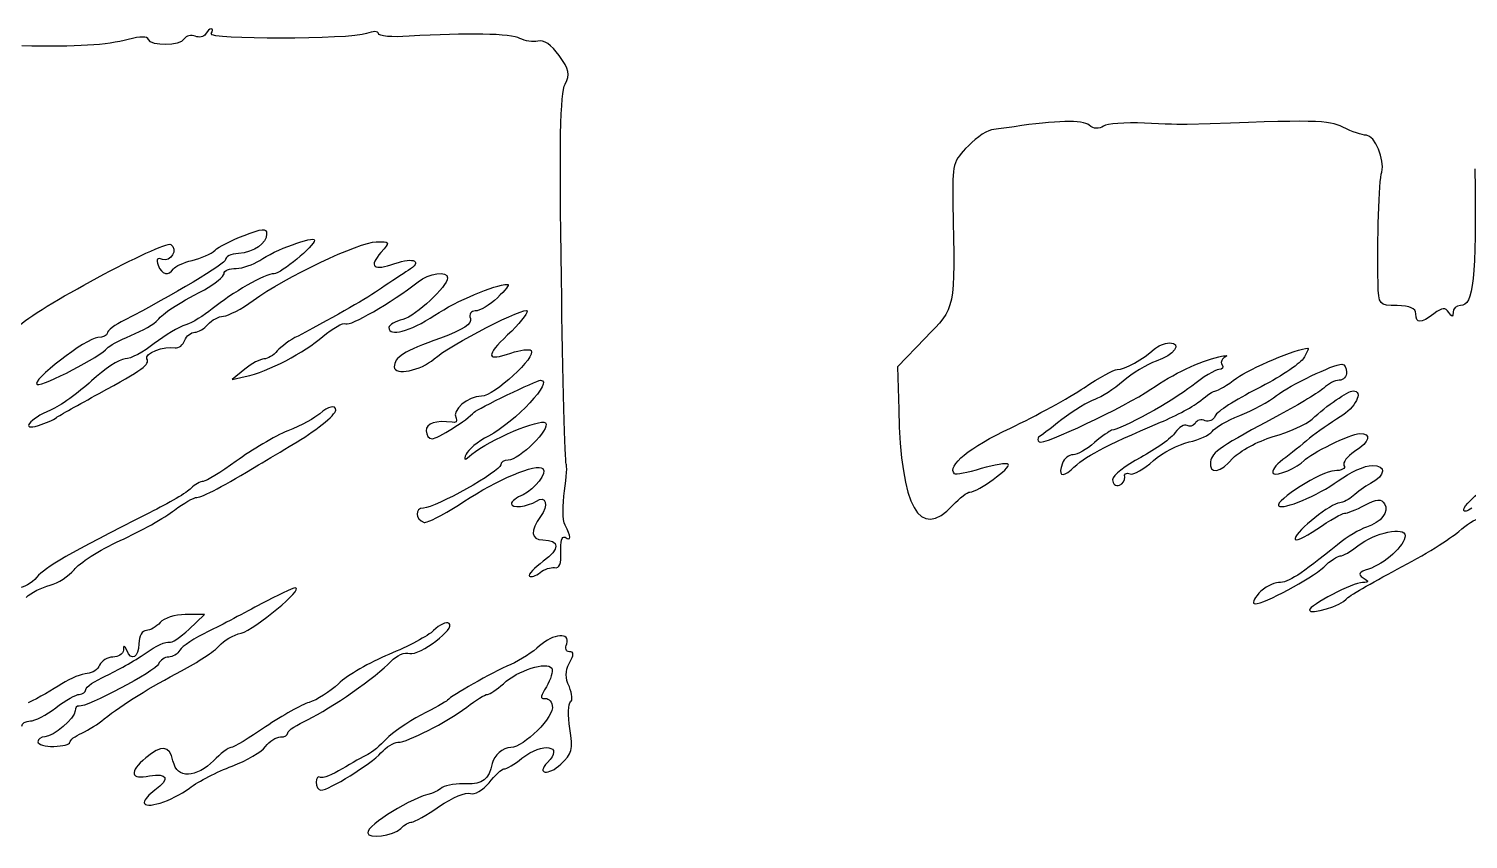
# Model space of a CAD drawing. Extents: x 0 to 69.4, y 0 to 30.3.
# Drawn here: x 50.493 to 55.19, y 20.463 to 23.105 of the extents above; entities that cross this region are included whole.
import ezdxf

# ---------------------------------------------------------------- set-up
doc = ezdxf.new("R2010")
doc.units = 0
doc.header["$MEASUREMENT"] = 0
doc.layers.get('0').update_dxf_attribs({"linetype": 'CONTINUOUS'})

msp = doc.modelspace()

# ---------------------------------------------------------------- linework, layer by layer
at = {"color": 0, "linetype": 'CONTINUOUS'}
for p, q in [((51.0693, 23.0876), (51.0693, 23.0876)), ((53.4179, 22.0964), (53.3278, 22.0028)), ((51.1978, 21.9958), (51.1561, 21.9611)), ((53.3278, 22.0028), (53.3313, 21.8639)), ((51.1561, 21.9611), (51.1994, 21.9715)), ((51.4425, 21.85), (51.4425, 21.85)), ((51.2515, 21.2301), (51.2515, 21.2301)), ((51.0658, 21.1954), (51.0033, 21.1954)), ((51.0154, 21.1468), (51.0658, 21.1954)), ((50.9218, 21.1694), (50.9218, 21.1694)), ((51.814, 21.1433), (51.814, 21.1433)), ((52.1594, 21.0931), (52.1594, 21.0931))]:
    msp.add_line(p, q, dxfattribs=at)
for points in [[(50.8176, 23.0703), (50.7464, 23.0511), (50.651, 23.046), (50.4704, 23.0494)], [(50.8836, 23.0703), (50.8801, 23.0807), (50.8575, 23.0807), (50.8176, 23.0703)], [(50.9999, 23.0719), (50.986, 23.0476), (50.8922, 23.0476), (50.8836, 23.0703)], [(51.0363, 23.0807), (51.0224, 23.0858), (51.0068, 23.0824), (50.9999, 23.0719)], [(51.0693, 23.0876), (51.064, 23.0789), (51.0485, 23.0754), (51.0363, 23.0807)], [(51.0883, 23.105), (51.0832, 23.105), (51.0763, 23.0981), (51.0693, 23.0876)], [(51.5953, 23.0893), (51.5397, 23.0703), (51.0744, 23.0685), (51.0883, 23.0893)], [(51.0883, 23.0893), (51.0936, 23.0981), (51.0936, 23.105), (51.0883, 23.105)], [(51.6335, 23.0893), (51.6335, 23.0981), (51.6161, 23.0981), (51.5953, 23.0893)], [(51.7342, 23.0807), (51.6786, 23.0772), (51.6335, 23.0807), (51.6335, 23.0893)], [(52.0953, 23.0738), (52.0675, 23.0893), (51.9217, 23.0928), (51.7342, 23.0807)], [(52.1543, 23.065), (52.1386, 23.0615), (52.1108, 23.065), (52.0953, 23.0738)], [(52.2238, 23.0182), (52.1976, 23.0529), (52.1733, 23.0703), (52.1543, 23.065)], [(52.2428, 22.9244), (52.2601, 22.9575), (52.2567, 22.9713), (52.2238, 23.0182)], [(52.2307, 22.2908), (52.2238, 22.73), (52.2272, 22.8967), (52.2428, 22.9244)], [(53.7079, 22.7856), (53.6888, 22.7821), (53.6593, 22.7786), (53.6419, 22.7769)], [(53.9526, 22.7908), (53.9318, 22.8082), (53.8433, 22.8064), (53.7079, 22.7856)], [(53.9994, 22.7874), (53.9856, 22.7769), (53.9682, 22.7786), (53.9526, 22.7908)], [(54.1332, 22.7978), (54.0707, 22.7994), (54.0099, 22.796), (53.9994, 22.7874)], [(54.2721, 22.7925), (54.2582, 22.7925), (54.1957, 22.7943), (54.1332, 22.7978)], [(54.7807, 22.7839), (54.7321, 22.8082), (54.6974, 22.8082), (54.2721, 22.7925)], [(54.8571, 22.7578), (54.8432, 22.7578), (54.8101, 22.77), (54.7807, 22.7839)], [(53.6419, 22.7769), (53.6246, 22.7769), (53.5864, 22.7526), (53.5586, 22.7231)], [(54.9074, 22.6381), (54.9178, 22.6779), (54.8849, 22.7578), (54.8571, 22.7578)], [(53.5586, 22.7231), (53.5082, 22.6744), (53.5065, 22.664), (53.5082, 22.5374)], [(54.8953, 22.2769), (54.8918, 22.4107), (54.8987, 22.6103), (54.9074, 22.6381)], [(55.2112, 22.6485), (55.2164, 22.2908), (55.206, 22.2024), (55.1643, 22.2024)], [(53.5082, 22.5374), (53.5151, 22.1832), (53.5186, 22.2006), (53.4179, 22.0964)], [(51.196, 22.4315), (51.2533, 22.454), (51.2689, 22.4558), (51.2689, 22.4367)], [(50.46, 22.1346), (50.5051, 22.1867), (50.9322, 22.4158), (50.9565, 22.4019)], [(51.1006, 22.3829), (51.111, 22.3933), (51.1543, 22.4158), (51.196, 22.4315)], [(51.2689, 22.4367), (51.2689, 22.4054), (51.229, 22.376), (51.1769, 22.3725)], [(51.2256, 22.2197), (51.3279, 22.2943), (51.5726, 22.4107), (51.6265, 22.4107)], [(51.2464, 22.3499), (51.2932, 22.3829), (51.4251, 22.4315), (51.4251, 22.4158)], [(51.4251, 22.4158), (51.4251, 22.3968), (51.3158, 22.3065), (51.2932, 22.3065)], [(51.6265, 22.4107), (51.6717, 22.4107), (51.6733, 22.4107), (51.6421, 22.376)], [(50.9288, 22.3533), (50.9114, 22.3603), (50.9079, 22.3533), (50.9149, 22.3343)], [(50.9565, 22.4019), (50.9808, 22.3864), (50.9565, 22.3429), (50.9288, 22.3533)], [(51.0258, 22.3499), (51.0554, 22.3568), (51.0883, 22.3707), (51.1006, 22.3829)], [(51.1769, 22.3725), (51.1526, 22.3707), (51.1335, 22.3621), (51.1353, 22.3533)], [(51.6421, 22.376), (51.6004, 22.329), (51.6178, 22.3151), (51.6872, 22.3394)], [(51.6872, 22.3394), (51.7515, 22.3621), (51.7793, 22.3464), (51.7307, 22.3169)], [(51.1353, 22.3533), (51.1388, 22.3412), (50.9582, 22.2336), (50.8054, 22.1554)], [(50.9149, 22.3343), (50.9269, 22.3031), (50.9496, 22.2978), (50.9651, 22.3221)], [(50.9651, 22.3221), (50.9704, 22.3308), (50.9982, 22.3429), (51.0258, 22.3499)], [(51.13, 22.3065), (51.13, 22.3169), (51.1474, 22.3239), (51.17, 22.3239)], [(51.17, 22.3239), (51.1908, 22.3239), (51.2256, 22.336), (51.2464, 22.3499)], [(51.7307, 22.3169), (51.7133, 22.3065), (51.6751, 22.2804), (51.6439, 22.2596)], [(51.7636, 22.2804), (51.7983, 22.3082), (51.8592, 22.3169), (51.8592, 22.2926)], [(51.0658, 22.2544), (51.1006, 22.2735), (51.13, 22.2978), (51.13, 22.3065)], [(51.2932, 22.3065), (51.2654, 22.3065), (51.1543, 22.244), (51.0918, 22.1919)], [(51.5275, 22.1433), (51.5414, 22.1346), (51.6751, 22.211), (51.7636, 22.2804)], [(51.8592, 22.2926), (51.8592, 22.2649), (51.7567, 22.1693), (51.7133, 22.1572)], [(51.8175, 22.1711), (51.8904, 22.2197), (52.0119, 22.27), (52.0553, 22.2718)], [(52.0553, 22.2718), (52.0622, 22.2718), (52.0483, 22.2526), (52.0224, 22.2283)], [(52.2463, 21.6868), (52.2428, 21.6903), (52.2358, 21.9628), (52.2307, 22.2908)], [(54.9578, 22.2024), (54.8987, 22.2024), (54.8969, 22.204), (54.8953, 22.2769)], [(50.9131, 22.1554), (50.9339, 22.1797), (50.9704, 22.204), (51.0658, 22.2544)], [(51.1283, 22.1676), (51.1439, 22.1693), (51.1874, 22.1919), (51.2256, 22.2197)], [(51.6439, 22.2596), (51.5953, 22.2249), (51.505, 22.1746), (51.3714, 22.1033)], [(52.0224, 22.2283), (51.9963, 22.204), (51.965, 22.185), (51.9494, 22.185)], [(51.0918, 22.1919), (51.064, 22.1693), (51.0258, 22.1468), (51.0051, 22.1399)], [(51.0779, 22.1415), (51.0901, 22.1554), (51.1126, 22.1676), (51.1283, 22.1676)], [(51.6682, 22.1311), (51.6682, 22.0999), (51.7342, 22.1172), (51.8175, 22.1711)], [(51.8157, 22.0287), (51.8661, 22.0739), (52.1196, 22.204), (52.1196, 22.185)], [(51.9494, 22.185), (51.9356, 22.185), (51.9286, 22.1746), (51.9338, 22.1607)], [(52.1196, 22.185), (52.1196, 22.1762), (52.0918, 22.1415), (52.0553, 22.1068)], [(55.0185, 22.1762), (55.0185, 22.1936), (54.9994, 22.2024), (54.9578, 22.2024)], [(55.0775, 22.1762), (55.0342, 22.1433), (55.0185, 22.1433), (55.0185, 22.1762)], [(55.1261, 22.1797), (55.1157, 22.1971), (55.1053, 22.1971), (55.0775, 22.1762)], [(55.14, 22.1815), (55.14, 22.1642), (55.1365, 22.1642), (55.1261, 22.1797)], [(55.1643, 22.2024), (55.1504, 22.2024), (55.14, 22.1919), (55.14, 22.1815)], [(50.8054, 22.1554), (50.7742, 22.1399), (50.7482, 22.1207), (50.7482, 22.1121)], [(50.8263, 22.1051), (50.8644, 22.1207), (50.9044, 22.1433), (50.9131, 22.1554)], [(51.0051, 22.1399), (50.9825, 22.1329), (50.9374, 22.1051), (50.9026, 22.079)], [(51.0346, 22.1156), (51.0467, 22.1156), (51.0658, 22.1276), (51.0779, 22.1415)], [(51.4529, 22.1017), (51.4842, 22.1294), (51.5189, 22.1485), (51.5275, 22.1433)], [(51.7133, 22.1572), (51.689, 22.1519), (51.6682, 22.1399), (51.6682, 22.1311)], [(51.9338, 22.1607), (51.9407, 22.1433), (51.9113, 22.1242), (51.8365, 22.0964)], [(50.7186, 22.0982), (50.6822, 22.0982), (50.4947, 21.9542), (50.5208, 21.9454)], [(50.7482, 22.1121), (50.7482, 22.1051), (50.736, 22.0982), (50.7186, 22.0982)], [(50.7482, 22.0635), (50.7533, 22.0704), (50.7881, 22.0894), (50.8263, 22.1051)], [(50.9026, 22.079), (50.8679, 22.0512), (50.8246, 22.0287), (50.8072, 22.0287)], [(50.9704, 22.0651), (50.9825, 22.0635), (50.9964, 22.0739), (51.0017, 22.0894)], [(51.0017, 22.0894), (51.0068, 22.1033), (51.0224, 22.1156), (51.0346, 22.1156)], [(51.1994, 21.9715), (51.2742, 21.9871), (51.3922, 22.0496), (51.4529, 22.1017)], [(51.3714, 22.1033), (51.3453, 22.0912), (51.3158, 22.0686), (51.3036, 22.0547)], [(51.8365, 22.0964), (51.715, 22.0531), (51.6856, 22.0339), (51.6856, 22.0028)], [(52.0553, 22.1068), (51.9824, 22.0374), (51.9858, 22.02), (52.0657, 22.0478)], [(54.1644, 22.06), (54.1765, 22.0704), (54.1992, 22.0808), (54.2147, 22.0808)], [(54.2147, 22.0808), (54.2582, 22.0808), (54.2304, 22.0408), (54.1714, 22.0218)], [(50.5208, 21.9454), (50.5399, 21.9385), (50.7308, 22.0392), (50.7482, 22.0635)], [(50.8072, 22.0287), (50.7881, 22.0287), (50.7394, 21.9958), (50.6978, 21.9576)], [(50.7221, 21.916), (50.8663, 21.994), (50.8888, 22.0114), (50.8783, 22.0287)], [(50.8783, 22.0287), (50.8679, 22.0461), (50.9357, 22.0721), (50.9704, 22.0651)], [(51.2603, 22.0287), (51.2481, 22.0287), (51.2203, 22.0131), (51.1978, 21.9958)], [(51.3036, 22.0547), (51.2915, 22.0408), (51.2724, 22.0287), (51.2603, 22.0287)], [(51.6856, 22.0028), (51.6856, 21.9732), (51.7724, 21.9906), (51.8157, 22.0287)], [(52.1317, 22.0565), (52.1525, 22.0374), (52.0101, 21.9072), (51.9703, 21.9072)], [(52.0657, 22.0478), (52.0969, 22.0582), (52.1265, 22.0617), (52.1317, 22.0565)], [(54.0446, 21.994), (54.0672, 21.994), (54.1314, 22.0287), (54.1644, 22.06)], [(54.154, 21.9299), (54.2269, 21.9801), (54.3138, 22.0218), (54.3763, 22.0357)], [(54.3763, 22.0357), (54.4006, 22.0408), (54.4092, 22.0408), (54.3971, 22.0357)], [(54.3971, 22.0357), (54.3867, 22.0304), (54.3797, 22.0183), (54.3867, 22.0097)], [(54.4335, 21.9662), (54.4769, 21.9975), (54.6332, 22.0635), (54.6661, 22.0635)], [(54.6506, 22.0287), (54.6383, 22.0114), (54.5707, 21.9662), (54.5013, 21.9315)], [(54.6661, 22.0635), (54.6696, 22.0635), (54.6626, 22.0478), (54.6506, 22.0287)], [(53.9369, 21.935), (53.9856, 21.9681), (54.0342, 21.994), (54.0446, 21.994)], [(54.1714, 22.0218), (54.1418, 22.0114), (54.0932, 21.9819), (54.0638, 21.9558)], [(54.3763, 21.994), (54.364, 21.994), (54.3242, 21.9697), (54.2876, 21.9403)], [(54.3867, 22.0097), (54.3918, 22.001), (54.3867, 21.994), (54.3763, 21.994)], [(54.5638, 21.909), (54.6089, 21.9437), (54.7494, 22.0114), (54.7772, 22.0114)], [(54.7929, 21.9854), (54.7929, 21.9715), (54.7825, 21.9593), (54.7686, 21.9593)], [(54.7772, 22.0114), (54.786, 22.0114), (54.7929, 21.9993), (54.7929, 21.9854)], [(50.6978, 21.9576), (50.6544, 21.9176), (50.5954, 21.8743), (50.5642, 21.8621)], [(51.946, 21.8551), (51.9564, 21.8656), (52.1508, 21.9593), (52.1629, 21.9593)], [(52.1629, 21.9593), (52.2081, 21.9593), (52.0814, 21.8239), (51.9928, 21.7771)], [(53.6957, 21.8031), (53.779, 21.8431), (53.8867, 21.9021), (53.9369, 21.935)], [(54.0638, 21.9558), (54.0342, 21.9299), (53.9925, 21.9037), (53.9717, 21.8968)], [(54.2876, 21.9403), (54.2269, 21.8917), (54.0568, 21.7979), (54.0256, 21.7961)], [(54.3658, 21.9246), (54.3728, 21.9246), (54.404, 21.9437), (54.4335, 21.9662)], [(54.7182, 21.9333), (54.7043, 21.9211), (54.6383, 21.8812), (54.5742, 21.8465)], [(54.7686, 21.9593), (54.7547, 21.9593), (54.7321, 21.9472), (54.7182, 21.9333)], [(50.5832, 21.8378), (50.5936, 21.8447), (50.6561, 21.8794), (50.7221, 21.916)], [(51.9703, 21.9072), (51.9251, 21.9072), (51.8713, 21.8604), (51.8869, 21.8361)], [(53.7894, 21.7579), (53.8017, 21.7458), (54.0689, 21.8725), (54.154, 21.9299)], [(53.9717, 21.8968), (53.9508, 21.8899), (53.9022, 21.8604), (53.864, 21.8308)], [(54.1853, 21.8222), (54.2374, 21.8431), (54.2964, 21.876), (54.3172, 21.8933)], [(54.3172, 21.8933), (54.3362, 21.9107), (54.3589, 21.9246), (54.3658, 21.9246)], [(54.5013, 21.9315), (54.43, 21.8951), (54.3693, 21.8569), (54.364, 21.8431)], [(54.4439, 21.8447), (54.4856, 21.8604), (54.5411, 21.8899), (54.5638, 21.909)], [(54.68, 21.8326), (54.7269, 21.876), (54.7981, 21.9246), (54.8136, 21.9246)], [(54.8136, 21.9246), (54.8501, 21.9246), (54.8206, 21.869), (54.7721, 21.8396)], [(50.5642, 21.8621), (50.4947, 21.8326), (50.4635, 21.7926), (50.5243, 21.8118)], [(51.4425, 21.85), (51.4286, 21.8378), (51.3818, 21.8118), (51.3383, 21.7944)], [(51.3557, 21.751), (51.4235, 21.7892), (51.4946, 21.8465), (51.4946, 21.8621)], [(51.4946, 21.8621), (51.4946, 21.8794), (51.4686, 21.8743), (51.4425, 21.85)], [(51.8088, 21.7683), (51.8261, 21.7683), (51.9233, 21.8292), (51.946, 21.8551)], [(53.3313, 21.8639), (53.3382, 21.5444), (53.3989, 21.435), (53.5082, 21.5514)], [(54.364, 21.8431), (54.3589, 21.8292), (54.3432, 21.8222), (54.3311, 21.8274)], [(54.5742, 21.8465), (54.3814, 21.744), (54.3536, 21.725), (54.3485, 21.6937)], [(54.3536, 21.7926), (54.3624, 21.8049), (54.4022, 21.8274), (54.4439, 21.8447)], [(54.7721, 21.8396), (54.7408, 21.8204), (54.6957, 21.7892), (54.6714, 21.7701)], [(50.5243, 21.8118), (50.5468, 21.8187), (50.5746, 21.8308), (50.5832, 21.8378)], [(51.3383, 21.7944), (51.295, 21.7771), (51.2203, 21.7319), (51.17, 21.6954)], [(51.8747, 21.8222), (51.821, 21.8292), (51.7897, 21.8187), (51.7897, 21.7944)], [(51.7897, 21.7944), (51.7897, 21.7806), (51.7983, 21.7683), (51.8088, 21.7683)], [(51.8869, 21.8361), (51.8921, 21.8257), (51.8869, 21.8187), (51.8747, 21.8222)], [(51.939, 21.7181), (51.9963, 21.7649), (52.1629, 21.8361), (52.1786, 21.8204)], [(52.1786, 21.8204), (52.1976, 21.8014), (52.0935, 21.6989), (52.0571, 21.6989)], [(53.5135, 21.6537), (53.4874, 21.6799), (53.5638, 21.7424), (53.6957, 21.8031)], [(53.864, 21.8308), (53.826, 21.8014), (53.7912, 21.7753), (53.7878, 21.7736)], [(53.8936, 21.6676), (53.9422, 21.7128), (53.9943, 21.7406), (54.1853, 21.8222)], [(54.0256, 21.7961), (54.0203, 21.7944), (53.9943, 21.7771), (53.97, 21.7562)], [(54.2721, 21.8118), (54.2633, 21.8169), (54.246, 21.8065), (54.2339, 21.7892)], [(54.2981, 21.8187), (54.2911, 21.81), (54.2807, 21.8065), (54.2721, 21.8118)], [(54.279, 21.7579), (54.3119, 21.7649), (54.3467, 21.7806), (54.3536, 21.7926)], [(54.3311, 21.8274), (54.3189, 21.8326), (54.3033, 21.8292), (54.2981, 21.8187)], [(54.5533, 21.7753), (54.6036, 21.7892), (54.661, 21.8153), (54.68, 21.8326)], [(51.2429, 21.6833), (51.2724, 21.7007), (51.3228, 21.7301), (51.3557, 21.751)], [(51.9928, 21.7771), (51.9581, 21.7597), (51.9251, 21.7319), (51.9199, 21.7181)], [(53.7878, 21.7736), (53.7843, 21.7701), (53.7843, 21.7632), (53.7894, 21.7579)], [(53.97, 21.7562), (53.9439, 21.7336), (53.9144, 21.7162), (53.9006, 21.7162)], [(54.2339, 21.7892), (54.2217, 21.7701), (54.1696, 21.7336), (54.121, 21.7076)], [(54.1626, 21.6972), (54.1922, 21.7232), (54.2443, 21.751), (54.279, 21.7579)], [(54.4231, 21.7058), (54.4439, 21.7285), (54.5013, 21.7597), (54.5533, 21.7753)], [(54.6714, 21.7701), (54.6471, 21.7493), (54.6089, 21.7181), (54.5846, 21.7007)], [(54.654, 21.6972), (54.6731, 21.7197), (54.8085, 21.7857), (54.8344, 21.7857)], [(54.8344, 21.7857), (54.8761, 21.7857), (54.8692, 21.7597), (54.8189, 21.7267)], [(51.9199, 21.7181), (51.9113, 21.6972), (51.9147, 21.6972), (51.939, 21.7181)], [(52.0571, 21.6989), (52.0432, 21.6989), (52.0328, 21.6919), (52.0328, 21.6833)], [(53.9006, 21.7162), (53.8867, 21.7162), (53.871, 21.7042), (53.8658, 21.6885)], [(54.121, 21.7076), (54.0707, 21.6815), (54.029, 21.6486), (54.029, 21.6347)], [(54.3485, 21.6937), (54.3432, 21.6503), (54.3814, 21.6572), (54.4231, 21.7058)], [(54.5846, 21.7007), (54.5603, 21.6815), (54.5464, 21.6625), (54.5533, 21.6556)], [(54.8189, 21.7267), (54.7946, 21.7111), (54.779, 21.6903), (54.7842, 21.6815)], [(55.1747, 21.5375), (55.1747, 21.5583), (55.3222, 21.6799), (55.3882, 21.7128)], [(51.0415, 21.5774), (51.0589, 21.5774), (51.1335, 21.6174), (51.2429, 21.6833)], [(51.17, 21.6954), (51.1196, 21.659), (51.071, 21.6294), (51.0624, 21.6294)], [(52.0328, 21.6833), (52.0328, 21.6625), (51.8192, 21.5426), (51.781, 21.5426)], [(51.9129, 21.5635), (52.0189, 21.6347), (52.1508, 21.6903), (52.1699, 21.6711)], [(52.1699, 21.6711), (52.1856, 21.6572), (52.1456, 21.6051), (52.1057, 21.5861)], [(52.2411, 21.5982), (52.2481, 21.6451), (52.2497, 21.6833), (52.2463, 21.6868)], [(53.6003, 21.6711), (53.5551, 21.6572), (53.5169, 21.6503), (53.5135, 21.6537)], [(53.5638, 21.5947), (53.5899, 21.5947), (53.6992, 21.6746), (53.6888, 21.685)], [(53.6888, 21.685), (53.6836, 21.6903), (53.6436, 21.6833), (53.6003, 21.6711)], [(53.8658, 21.6885), (53.8501, 21.6486), (53.864, 21.6399), (53.8936, 21.6676)], [(54.0689, 21.6433), (54.0654, 21.6537), (54.0742, 21.659), (54.0862, 21.6537)], [(54.0862, 21.6537), (54.0985, 21.6503), (54.1314, 21.6694), (54.1626, 21.6972)], [(54.5533, 21.6556), (54.5638, 21.6451), (54.6349, 21.6746), (54.654, 21.6972)], [(54.7529, 21.6642), (54.7131, 21.6642), (54.5568, 21.5653), (54.5707, 21.5496)], [(54.7842, 21.6815), (54.7911, 21.6711), (54.7756, 21.6642), (54.7529, 21.6642)], [(54.7651, 21.6312), (54.8032, 21.659), (54.8536, 21.6815), (54.8761, 21.6815)], [(54.8761, 21.6815), (54.9231, 21.6815), (54.9213, 21.6503), (54.871, 21.6225)], [(51.0224, 21.6069), (51.0103, 21.5931), (50.9496, 21.5583), (50.8871, 21.5271)], [(51.0624, 21.6294), (51.0536, 21.6294), (51.0346, 21.619), (51.0224, 21.6069)], [(54.029, 21.6347), (54.029, 21.6208), (54.0394, 21.6121), (54.0515, 21.6174)], [(54.0515, 21.6174), (54.0619, 21.6208), (54.0707, 21.6329), (54.0689, 21.6433)], [(54.5707, 21.5496), (54.5862, 21.5357), (54.6974, 21.5826), (54.7651, 21.6312)], [(54.871, 21.6225), (54.8518, 21.6121), (54.8275, 21.5931), (54.8136, 21.5826)], [(50.9686, 21.5357), (50.9982, 21.5583), (51.0311, 21.5774), (51.0415, 21.5774)], [(51.7828, 21.4958), (51.7932, 21.4924), (51.8504, 21.5236), (51.9129, 21.5635)], [(52.1057, 21.5861), (52.0849, 21.5774), (52.0675, 21.5635), (52.0675, 21.5565)], [(52.0675, 21.5565), (52.0675, 21.541), (52.1196, 21.5461), (52.149, 21.5653)], [(52.149, 21.5653), (52.1803, 21.5861), (52.1907, 21.5514), (52.1629, 21.5149)], [(52.2428, 21.4871), (52.2342, 21.5028), (52.2342, 21.5531), (52.2411, 21.5982)], [(53.5082, 21.5514), (53.5308, 21.5757), (53.5551, 21.5947), (53.5638, 21.5947)], [(54.7703, 21.56), (54.7425, 21.5583), (54.6297, 21.4697), (54.6244, 21.4437)], [(54.8136, 21.5826), (54.8015, 21.5704), (54.7807, 21.56), (54.7703, 21.56)], [(54.8518, 21.5514), (54.8918, 21.5722), (54.9057, 21.5739), (54.9161, 21.5565)], [(50.8871, 21.5271), (50.6214, 21.3933), (50.5468, 21.35), (50.519, 21.3169)], [(50.7915, 21.4368), (50.8575, 21.4662), (50.9374, 21.5114), (50.9686, 21.5357)], [(51.781, 21.5426), (51.7515, 21.5426), (51.7532, 21.5062), (51.7828, 21.4958)], [(52.1629, 21.5149), (52.1282, 21.4681), (52.1317, 21.4385), (52.1699, 21.4385)], [(54.6957, 21.4732), (54.7374, 21.5028), (54.779, 21.5253), (54.786, 21.5253)], [(54.786, 21.5253), (54.7946, 21.5253), (54.824, 21.5375), (54.8518, 21.5514)], [(54.9161, 21.5565), (54.9335, 21.5306), (54.9057, 21.4958), (54.8571, 21.4801)], [(55.2008, 21.5426), (55.1869, 21.5306), (55.1747, 21.5287), (55.1747, 21.5375)], [(52.2428, 21.4472), (52.2619, 21.4333), (52.2636, 21.4489), (52.2428, 21.4871)], [(54.6244, 21.4437), (54.621, 21.4315), (54.654, 21.4454), (54.6957, 21.4732)], [(54.8571, 21.4801), (54.8362, 21.4732), (54.7946, 21.4489), (54.7633, 21.4229)], [(54.8293, 21.4194), (54.8849, 21.4628), (54.9838, 21.4836), (54.9838, 21.4524)], [(54.9578, 21.3431), (55.0446, 21.3882), (55.1331, 21.4437), (55.1592, 21.4662)], [(55.1592, 21.4662), (55.1835, 21.4889), (55.2129, 21.5079), (55.2251, 21.5079)], [(50.6406, 21.3412), (50.6561, 21.3621), (50.7239, 21.4056), (50.7915, 21.4368)], [(52.1699, 21.4385), (52.2272, 21.4385), (52.2272, 21.409), (52.1717, 21.369)], [(52.2289, 21.4003), (52.2272, 21.4315), (52.2324, 21.4524), (52.2428, 21.4472)], [(54.7633, 21.4229), (54.6401, 21.3239), (54.6036, 21.2996), (54.5707, 21.2996)], [(54.7721, 21.3864), (54.7807, 21.3864), (54.8067, 21.4003), (54.8293, 21.4194)], [(54.9838, 21.4524), (54.9838, 21.4211), (54.9161, 21.3604), (54.864, 21.3431)], [(52.2081, 21.3482), (52.2254, 21.3447), (52.2307, 21.3604), (52.2289, 21.4003)], [(54.7182, 21.35), (54.739, 21.3708), (54.7633, 21.3864), (54.7721, 21.3864)], [(50.5624, 21.291), (50.5885, 21.2979), (50.6232, 21.3204), (50.6406, 21.3412)], [(52.1717, 21.369), (52.1421, 21.3482), (52.1213, 21.3257), (52.1265, 21.3204)], [(52.1265, 21.3204), (52.1317, 21.3169), (52.1474, 21.3204), (52.1613, 21.3326)], [(52.1613, 21.3326), (52.1751, 21.3431), (52.196, 21.35), (52.2081, 21.3482)], [(54.4943, 21.2301), (54.5237, 21.2301), (54.6765, 21.3118), (54.7182, 21.35)], [(54.7911, 21.2458), (54.7981, 21.2544), (54.8726, 21.2979), (54.9578, 21.3431)], [(54.864, 21.3431), (54.8328, 21.3343), (54.8275, 21.3274), (54.8467, 21.3153)], [(50.519, 21.3169), (50.5035, 21.2979), (50.4757, 21.2822), (50.4549, 21.2822)], [(50.4843, 21.251), (50.5, 21.2667), (50.5347, 21.284), (50.5624, 21.291)], [(51.1856, 21.1347), (51.2307, 21.1468), (51.3939, 21.2822), (51.3626, 21.2822)], [(51.3626, 21.2822), (51.354, 21.2822), (51.3036, 21.2579), (51.2515, 21.2301)], [(54.5707, 21.2996), (54.5533, 21.2996), (54.5237, 21.284), (54.5064, 21.2649)], [(54.8449, 21.2996), (54.8136, 21.2996), (54.6714, 21.2267), (54.6714, 21.2093)], [(54.8467, 21.3153), (54.8675, 21.3031), (54.8657, 21.2996), (54.8449, 21.2996)], [(51.2515, 21.2301), (51.1994, 21.2024), (51.1214, 21.1607), (51.0779, 21.1399)], [(54.5064, 21.2649), (54.489, 21.2458), (54.4839, 21.2301), (54.4943, 21.2301)], [(54.6714, 21.2093), (54.6714, 21.1937), (54.779, 21.225), (54.7911, 21.2458)], [(51.0033, 21.1954), (50.9704, 21.1954), (50.9339, 21.1833), (50.9218, 21.1694)], [(50.8767, 21.1433), (50.8628, 21.1433), (50.8524, 21.126), (50.8524, 21.1)], [(50.9218, 21.1694), (50.9096, 21.1556), (50.8888, 21.1433), (50.8767, 21.1433)], [(50.9513, 21.1051), (50.9582, 21.1017), (50.9878, 21.1208), (51.0154, 21.1468)], [(51.0779, 21.1399), (51.0346, 21.119), (50.9929, 21.0912), (50.986, 21.0792)], [(51.1144, 21.0931), (51.1283, 21.1104), (51.1613, 21.1294), (51.1856, 21.1347)], [(51.814, 21.1433), (51.7967, 21.126), (51.7307, 21.0912), (51.6682, 21.0653)], [(51.7358, 21.0687), (51.7689, 21.0601), (51.8886, 21.1521), (51.8643, 21.166)], [(51.8643, 21.166), (51.8557, 21.1729), (51.8331, 21.1625), (51.814, 21.1433)], [(52.2481, 21.1), (52.2619, 21.1382), (52.2029, 21.1329), (52.1594, 21.0931)], [(50.8124, 21.0792), (50.8054, 21.0965), (50.8019, 21.0965), (50.8019, 21.0792)], [(50.8524, 21.1), (50.8524, 21.0549), (50.8263, 21.041), (50.8124, 21.0792)], [(50.8732, 21.0687), (50.9079, 21.0931), (50.9426, 21.1086), (50.9513, 21.1051)], [(50.9913, 21.0115), (51.0432, 21.0393), (51.0988, 21.0757), (51.1144, 21.0931)], [(52.1594, 21.0931), (52.1386, 21.0739), (52.0969, 21.0462), (52.0657, 21.0324)], [(52.2567, 21.0739), (52.2463, 21.0739), (52.2411, 21.0861), (52.2481, 21.1)], [(50.7672, 21.0567), (50.7499, 21.0567), (50.7308, 21.0444), (50.7239, 21.0306)], [(50.7447, 20.9958), (50.7794, 21.0115), (50.8385, 21.0444), (50.8732, 21.0687)], [(50.8019, 21.0792), (50.8003, 21.0669), (50.7846, 21.0567), (50.7672, 21.0567)], [(50.9496, 21.0567), (50.9357, 21.0567), (50.9218, 21.0462), (50.9165, 21.034)], [(50.986, 21.0792), (50.979, 21.0669), (50.9617, 21.0567), (50.9496, 21.0567)], [(51.4043, 20.8535), (51.479, 20.8882), (51.6265, 20.9924), (51.6751, 21.0428)], [(51.6682, 21.0653), (51.6057, 21.0393), (51.5328, 20.9976), (51.5032, 20.9699)], [(51.6751, 21.0428), (51.6925, 21.0618), (51.7203, 21.0739), (51.7358, 21.0687)], [(52.0414, 20.9699), (52.0883, 21.0132), (52.1838, 21.0444), (52.1994, 21.0201)], [(52.2567, 21.0375), (52.2724, 21.0653), (52.2724, 21.0739), (52.2567, 21.0739)], [(50.6839, 21.0028), (50.6665, 21.0028), (50.6301, 20.9872), (50.6006, 20.9699)], [(50.9165, 21.034), (50.9079, 21.0115), (50.6804, 20.8917), (50.6579, 20.8969)], [(50.6788, 20.9507), (50.6788, 20.9594), (50.7082, 20.9785), (50.7447, 20.9958)], [(50.7239, 21.0306), (50.7186, 21.0167), (50.7013, 21.0046), (50.6839, 21.0028)], [(50.7394, 20.8553), (50.7985, 20.9021), (50.8906, 20.9594), (50.9913, 21.0115)], [(52.0657, 21.0324), (51.9997, 21.0046), (51.8731, 20.9317), (51.8592, 20.916)], [(52.1994, 21.0201), (52.2046, 21.0097), (52.196, 20.9837), (52.1821, 20.9594)], [(52.2567, 20.9594), (52.2428, 20.9889), (52.2428, 21.0097), (52.2567, 21.0375)], [(50.6006, 20.9699), (50.5728, 20.9507), (50.5225, 20.9229), (50.4913, 20.9074)], [(50.6579, 20.9351), (50.67, 20.9351), (50.6788, 20.9421), (50.6788, 20.9507)], [(51.5032, 20.9699), (51.4756, 20.9437), (51.4321, 20.916), (51.4078, 20.909)], [(51.9893, 20.9351), (51.9981, 20.9351), (52.0206, 20.9507), (52.0414, 20.9699)], [(52.1821, 20.9594), (52.1629, 20.9317), (52.1613, 20.9194), (52.1751, 20.9212)], [(52.2601, 20.9108), (52.2689, 20.9143), (52.2654, 20.9368), (52.2567, 20.9594)], [(50.5815, 20.8917), (50.6128, 20.916), (50.6475, 20.9351), (50.6579, 20.9351)], [(51.4078, 20.909), (51.3835, 20.9021), (51.321, 20.8657), (51.2654, 20.8292)], [(51.8592, 20.916), (51.8539, 20.9108), (51.8157, 20.89), (51.7724, 20.8674)], [(51.9217, 20.8935), (51.9511, 20.916), (51.9824, 20.9351), (51.9893, 20.9351)], [(52.1751, 20.9212), (52.1856, 20.9247), (52.1976, 20.9143), (52.2011, 20.8986)], [(52.2585, 20.824), (52.2515, 20.8657), (52.2532, 20.9056), (52.2601, 20.9108)], [(50.4982, 20.8483), (50.5121, 20.8483), (50.5503, 20.8674), (50.5815, 20.8917)], [(50.644, 20.8812), (50.644, 20.8569), (50.5728, 20.7979), (50.545, 20.7962)], [(50.6579, 20.8969), (50.6492, 20.8986), (50.644, 20.8917), (50.644, 20.8812)], [(50.6665, 20.8083), (50.6874, 20.8187), (50.7204, 20.8396), (50.7394, 20.8553)], [(51.3383, 20.8101), (51.3383, 20.8171), (51.3679, 20.8361), (51.4043, 20.8535)], [(51.7724, 20.8674), (51.7307, 20.8449), (51.6786, 20.8101), (51.6594, 20.7893)], [(51.6976, 20.7789), (51.7289, 20.7789), (51.8539, 20.8431), (51.9217, 20.8935)], [(52.2011, 20.8986), (52.2099, 20.8639), (52.1074, 20.7615), (52.0657, 20.7615)], [(50.4704, 20.831), (50.4704, 20.8414), (50.4826, 20.8483), (50.4982, 20.8483)], [(50.6267, 20.7789), (50.6267, 20.7858), (50.644, 20.7997), (50.6665, 20.8083)], [(51.2654, 20.8292), (51.2117, 20.7928), (51.1613, 20.7615), (51.1526, 20.7615)], [(51.314, 20.7962), (51.3279, 20.7962), (51.3383, 20.8014), (51.3383, 20.8101)], [(52.2289, 20.7076), (52.2654, 20.7407), (52.2689, 20.7546), (52.2585, 20.824)], [(50.545, 20.7962), (50.5329, 20.7962), (50.5225, 20.7893), (50.5225, 20.7806)], [(50.5225, 20.7806), (50.5225, 20.7719), (50.5468, 20.765), (50.5746, 20.765)], [(50.5746, 20.765), (50.604, 20.7667), (50.6267, 20.7719), (50.6267, 20.7789)], [(50.9635, 20.7181), (50.9513, 20.7701), (50.9269, 20.7719), (50.8749, 20.7285)], [(51.1526, 20.7615), (51.1439, 20.7615), (51.1179, 20.7424), (51.0953, 20.7181)], [(51.1561, 20.7007), (51.2047, 20.7199), (51.2533, 20.7476), (51.2654, 20.765)], [(51.2654, 20.765), (51.2776, 20.7824), (51.3001, 20.7962), (51.314, 20.7962)], [(51.6594, 20.7893), (51.6404, 20.7685), (51.6126, 20.7458), (51.5988, 20.7389)], [(51.6421, 20.7442), (51.6594, 20.7632), (51.6838, 20.7789), (51.6976, 20.7789)], [(52.0657, 20.7615), (52.0397, 20.7615), (52.0119, 20.7372), (52.005, 20.7094)], [(52.1022, 20.7268), (52.1699, 20.7806), (52.2411, 20.7685), (52.1856, 20.7129)], [(50.8749, 20.7285), (50.8193, 20.6817), (50.8246, 20.6556), (50.8871, 20.6694)], [(51.0138, 20.6747), (50.986, 20.6747), (50.9721, 20.6868), (50.9635, 20.7181)], [(51.0953, 20.7181), (51.0728, 20.6937), (51.0363, 20.6747), (51.0138, 20.6747)], [(51.446, 20.6226), (51.4721, 20.6226), (51.6092, 20.7076), (51.6421, 20.7442)], [(51.5988, 20.7389), (51.5849, 20.7319), (51.5467, 20.7111), (51.5154, 20.6921)], [(52.0432, 20.6921), (52.0518, 20.6921), (52.0779, 20.7076), (52.1022, 20.7268)], [(52.1856, 20.7129), (52.1474, 20.6747), (52.189, 20.6694), (52.2289, 20.7076)], [(50.8871, 20.6694), (50.9461, 20.6799), (50.9547, 20.659), (50.9044, 20.6226)], [(51.0172, 20.6296), (51.0467, 20.6521), (51.1092, 20.6833), (51.1561, 20.7007)], [(51.4443, 20.6643), (51.4374, 20.6694), (51.4304, 20.6625), (51.4304, 20.6486)], [(51.5154, 20.6921), (51.4842, 20.6729), (51.4513, 20.6608), (51.4443, 20.6643)], [(52.005, 20.7094), (51.9946, 20.659), (51.9719, 20.64), (51.9217, 20.6435)], [(51.9946, 20.6469), (52.0136, 20.6712), (52.0363, 20.6921), (52.0432, 20.6921)], [(50.8697, 20.5828), (50.8697, 20.5585), (50.96, 20.5862), (51.0172, 20.6296)], [(50.9044, 20.6226), (50.8853, 20.6087), (50.8697, 20.5914), (50.8697, 20.5828)], [(51.4304, 20.6486), (51.4304, 20.6347), (51.4374, 20.6226), (51.446, 20.6226)], [(51.8418, 20.6312), (51.8279, 20.6208), (51.8122, 20.6139), (51.8071, 20.6122)], [(51.9217, 20.6435), (51.8921, 20.6451), (51.8557, 20.64), (51.8418, 20.6312)], [(51.9338, 20.6122), (51.9476, 20.6069), (51.9738, 20.6226), (51.9946, 20.6469)], [(51.8071, 20.6122), (51.7446, 20.6), (51.5988, 20.5099), (51.5988, 20.4837)], [(51.8331, 20.5706), (51.8747, 20.5983), (51.9199, 20.6174), (51.9338, 20.6122)], [(51.7428, 20.5185), (51.7497, 20.5185), (51.7914, 20.5411), (51.8331, 20.5706)], [(51.5988, 20.4837), (51.5988, 20.4629), (51.6821, 20.4733), (51.7064, 20.4976)], [(51.7064, 20.4976), (51.7185, 20.5099), (51.7342, 20.5185), (51.7428, 20.5185)]]:
    msp.add_open_spline(points, degree=3, dxfattribs=at)

doc.saveas('drawing.dxf')
